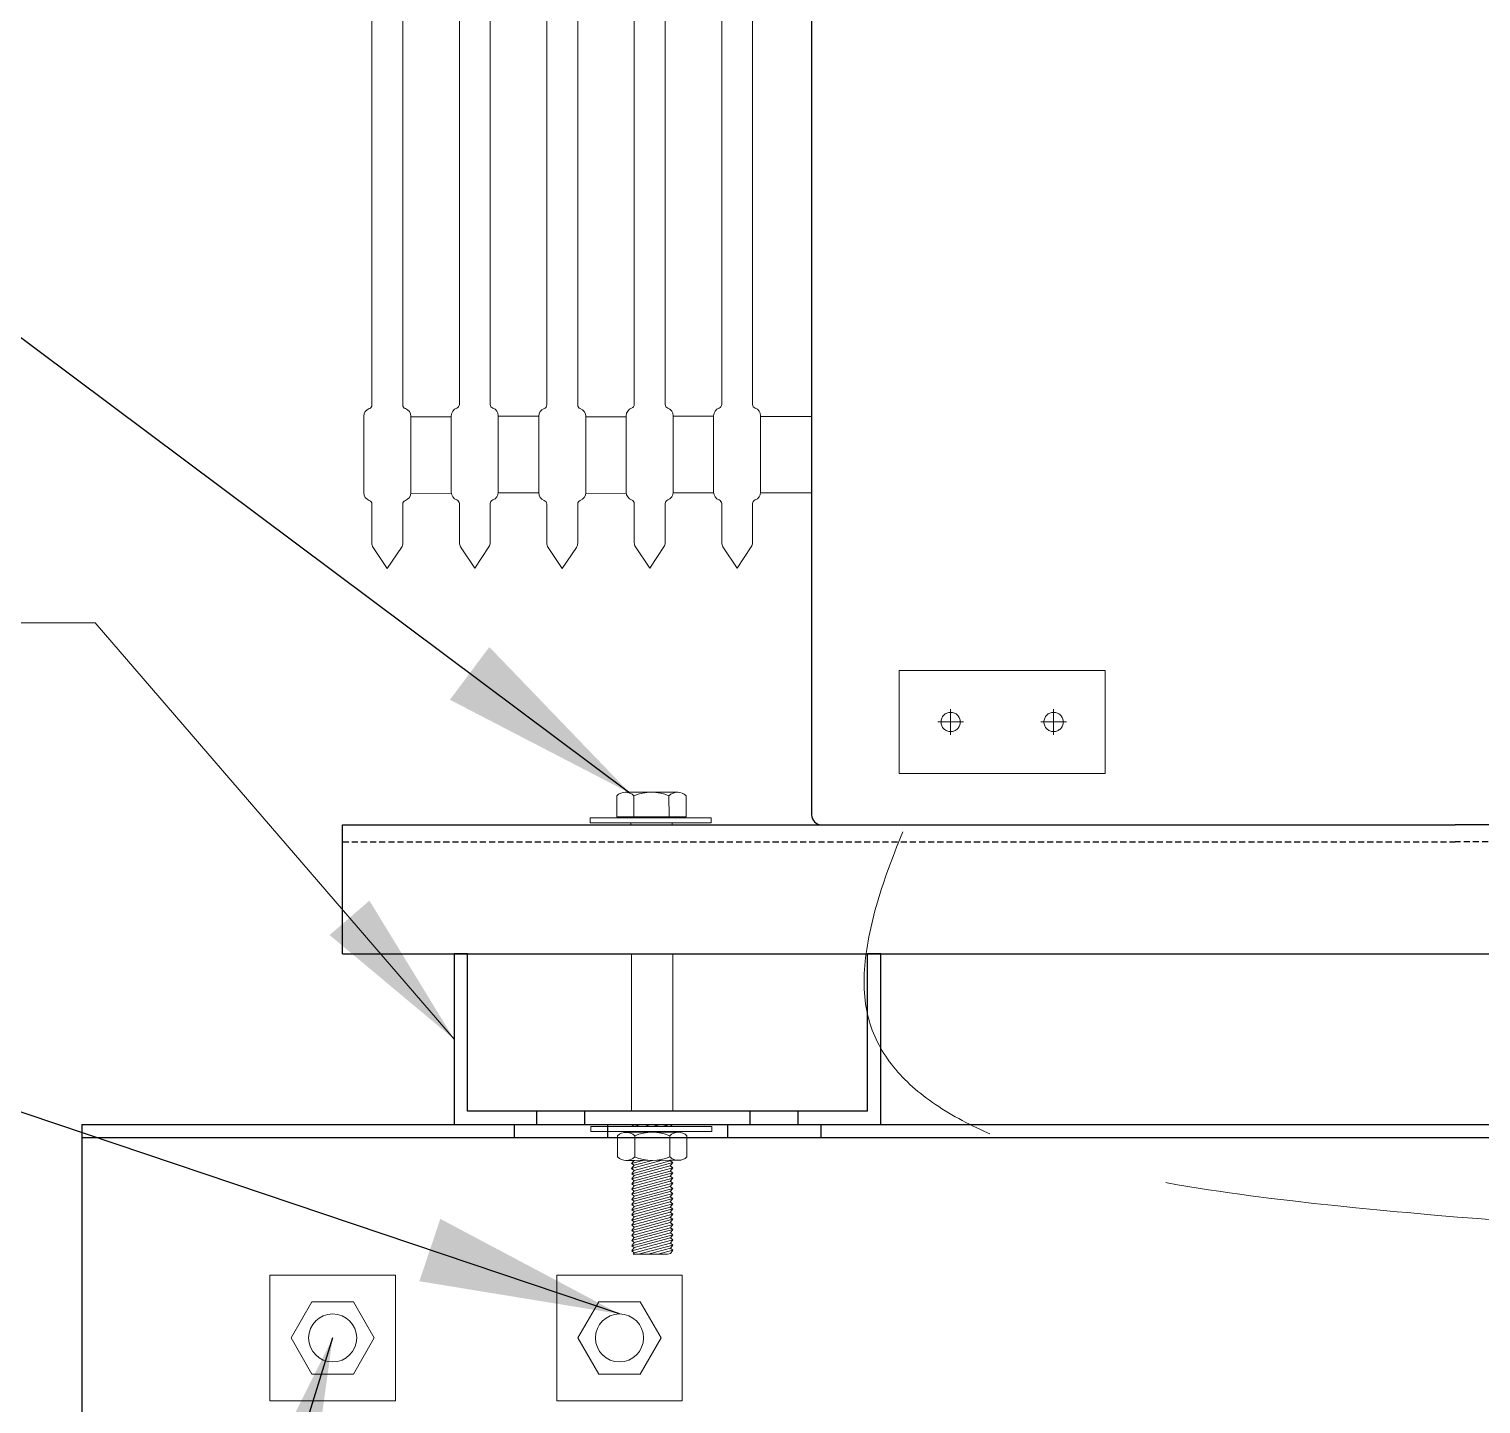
# Model space of a CAD drawing. Header units: millimetres. Extents: x -23083795 to 376618, y 113268 to 3804440.
# Drawn here: x 219038 to 219582, y 122295 to 122810 of the extents above; entities that cross this region are included whole.
import ezdxf

# ---------------------------------------------------------------- set-up
doc = ezdxf.new("R2010")
doc.units = ezdxf.units.MM
doc.header["$LTSCALE"] = 6
for name, pattern in [('CENTER', [50.8, 31.75, -6.35, 6.35, -6.35]), ('DASHED', [19.05, 12.7, -6.35]), ('DASHED2', [9.525, 6.35, -3.175]), ('HIDDEN', [9.525, 6.35, -3.175])]:
    doc.linetypes.add(name, pattern=pattern)
for name, color, linetype, lineweight in [('Duong day', 5, 'Continuous', 30), ('FRAME035', 2, 'Continuous', 13), ('Net manh', 4, 'Continuous', 13), ('Text', 7, 'Continuous', 13)]:
    doc.layers.add(name, color=color, linetype=linetype, lineweight=lineweight)
doc.layers.add('LOP1', color=7, linetype='Continuous')
doc.styles.add('VNI-HELVE', font='VHELVEN_0.TTF', dxfattribs={"width": 0.9})
doc.dimstyles.new('D50', dxfattribs={"dimtxt": 60, "dimasz": 75, "dimexe": 30, "dimexo": 50, "dimgap": 25, "dimtad": 1, "dimdec": 0, "dimdsep": 46, "dimtxsty": 'VNI-HELVE', "dimcen": 0, "dimclrd": 256, "dimclre": 256, "dimclrt": 7, "dimadec": 0, "dimazin": 0, "dimtfac": 1, "dimtdec": 0, "dimtmove": 1, "dimatfit": 3, "dimfxl": 1, "dimtolj": 1, "dimtzin": 0, "dimlwd": -1, "dimlwe": -1, "dimarcsym": 0})

msp = doc.modelspace()

# ---------------------------------------------------------------- linework, layer by layer
at = {"color": 7}
for p, q in [((219331.41526, 123362.72836, -1.36858), (219331.41526, 122516.00918, -1.36858)), ((219155.64051, 122512.15002, -1.36858), (219572.61266, 122512.15002, -1.36858)), ((219335.27442, 122512.15002, -1.36858), (219572.61266, 122512.15002, -1.36858)), ((219989.58482, 122512.15002, -1.36858), (219572.61266, 122512.15002, -1.36858)), ((219155.64051, 122463.91054, -1.36858), (219989.58482, 122463.91054, -1.36858))]:
    msp.add_line(p, q, dxfattribs=at)
at = {"color": 150, "linetype": 'DASHED', "lineweight": 9, "ltscale": 40}
for p, q in [((219364.21811, 122570.03739, -1.36858), (219364.21811, 122531.44581, -1.36858)), ((219441.40128, 122570.03739, -1.36858), (219364.21811, 122570.03739, -1.36858)), ((219441.40128, 122531.44581, -1.36858), (219441.40128, 122570.03739, -1.36858)), ((219378.68995, 122550.7416, -1.36858), (219388.33785, 122550.7416, -1.36858)), ((219383.5139, 122555.56555, -1.36858), (219383.5139, 122545.91765, -1.36858)), ((219417.28154, 122550.7416, -1.36858), (219426.92943, 122550.7416, -1.36858)), ((219422.10549, 122555.56555, -1.36858), (219422.10549, 122545.91765, -1.36858)), ((219364.21811, 122531.44581, -1.36858), (219441.40128, 122531.44581, -1.36858))]:
    msp.add_line(p, q, dxfattribs=at)
at = {"color": 160, "linetype": 'Continuous', "lineweight": 9}
for p, q in [((219264.82829, 122524.4202, -1.36858), (219261.54608, 122524.41682, -1.36858)), ((219277.95714, 122524.43372, -1.36858), (219264.82829, 122524.4202, -1.36858)), ((219281.23935, 122524.4371, -1.36858), (219277.95714, 122524.43372, -1.36858)), ((219265.10865, 122396.97481, -1.36858), (219261.82644, 122396.97143, -1.36858)), ((219278.2375, 122396.98834, -1.36858), (219265.10865, 122396.97481, -1.36858)), ((219281.51971, 122396.99172, -1.36858), (219278.2375, 122396.98834, -1.36858)), ((219265.11947, 122386.47173, -1.36858), (219261.83725, 122386.46835, -1.36858)), ((219278.24832, 122386.48526, -1.36858), (219265.11947, 122386.47173, -1.36858)), ((219281.53053, 122386.48864, -1.36858), (219278.24832, 122386.48526, -1.36858))]:
    msp.add_line(p, q, dxfattribs=at)
at = {"color": 160, "lineweight": 9}
for p, q in [((219258.37753, 122515.22335, -1.36858), (219258.36941, 122523.10066, -1.36858)), ((219284.42683, 122515.25018, -1.36858), (219284.41872, 122523.12749, -1.36858)), ((219248.43269, 122514.83571, -1.36858), (219293.77778, 122514.88241, -1.36858)), ((219248.43468, 122512.90613, -1.36858), (219248.43269, 122514.83571, -1.36858)), ((219248.43468, 122512.90613, -1.36858), (219293.77977, 122512.95284, -1.36858)), ((219258.37753, 122515.22335, -1.36858), (219284.42683, 122515.25018, -1.36858)), ((219263.68387, 122515.22882, -1.36858), (219263.68426, 122514.85142, -1.36858)), ((219263.68624, 122512.92184, -1.36858), (219263.6867, 122512.47974, -1.36858)), ((219263.6867, 122512.47974, -1.36858), (219263.68709, 122512.15002, -1.36858)), ((219279.12049, 122515.24472, -1.36858), (219279.12088, 122514.86732, -1.36858)), ((219279.12287, 122512.93774, -1.36858), (219279.12333, 122512.49564, -1.36858)), ((219279.12333, 122512.49564, -1.36858), (219279.12373, 122512.15002, -1.36858)), ((219293.77977, 122512.95284, -1.36858), (219293.77778, 122514.88241, -1.36858)), ((219263.92647, 122463.91054, -1.36858), (219263.92647, 122404.91054, -1.36858)), ((219279.36309, 122463.91054, -1.36858), (219279.36309, 122404.91054, -1.36858)), ((219248.70093, 122399.15798, -1.36858), (219294.04602, 122399.20469, -1.36858)), ((219248.70292, 122397.2284, -1.36858), (219248.70093, 122399.15798, -1.36858)), ((219294.048, 122397.27511, -1.36858), (219294.04602, 122399.20469, -1.36858)), ((219248.70292, 122397.2284, -1.36858), (219294.048, 122397.27511, -1.36858)), ((219258.65789, 122387.77796, -1.36858), (219258.64977, 122395.65527, -1.36858)), ((219264.21752, 122397.24438, -1.36858), (219264.00448, 122396.97368, -1.36858)), ((219265.19921, 122397.24539, -1.36858), (219264.19002, 122396.97387, -1.36858)), ((219268.79985, 122397.2491, -1.36858), (219267.79066, 122396.97758, -1.36858)), ((219268.79985, 122397.2491, -1.36858), (219267.79066, 122396.97758, -1.36858)), ((219272.40049, 122397.25281, -1.36858), (219271.38204, 122396.97879, -1.36858)), ((219276.00113, 122397.25652, -1.36858), (219274.99194, 122396.98499, -1.36858)), ((219276.00113, 122397.25652, -1.36858), (219274.99194, 122396.98499, -1.36858)), ((219279.39117, 122397.20356, -1.36858), (219278.59259, 122396.9887, -1.36858)), ((219279.39117, 122397.20356, -1.36858), (219279.22258, 122396.98935, -1.36858)), ((219279.39117, 122397.20356, -1.36858), (219279.314, 122397.25993, -1.36858)), ((219284.70719, 122387.8048, -1.36858), (219284.69908, 122395.68211, -1.36858)), ((219268.21051, 122386.47492, -1.36858), (219263.96675, 122385.33312, -1.36858)), ((219264.86264, 122386.47147, -1.36858), (219263.96675, 122385.33312, -1.36858)), ((219263.96675, 122385.33312, -1.36858), (219264.93227, 122384.62784, -1.36858)), ((219275.4118, 122386.48233, -1.36858), (219263.96874, 122383.40354, -1.36858)), ((219264.93227, 122384.62784, -1.36858), (219263.96874, 122383.40354, -1.36858)), ((219263.96874, 122383.40354, -1.36858), (219264.93426, 122382.69826, -1.36858)), ((219279.40309, 122385.62609, -1.36858), (219263.97073, 122381.47396, -1.36858)), ((219264.93426, 122382.69826, -1.36858), (219263.97073, 122381.47396, -1.36858)), ((219279.40508, 122383.69652, -1.36858), (219263.97271, 122379.54438, -1.36858)), ((219279.40707, 122381.76694, -1.36858), (219263.9747, 122377.61481, -1.36858)), ((219271.81298, 122386.47912, -1.36858), (219264.93227, 122384.62784, -1.36858)), ((219271.81298, 122386.47912, -1.36858), (219264.93227, 122384.62784, -1.36858)), ((219278.43757, 122386.33137, -1.36858), (219264.93426, 122382.69826, -1.36858)), ((219278.43757, 122386.33137, -1.36858), (219264.93426, 122382.69826, -1.36858)), ((219278.43956, 122384.4018, -1.36858), (219264.93624, 122380.76868, -1.36858)), ((219278.43956, 122384.4018, -1.36858), (219264.93624, 122380.76868, -1.36858)), ((219278.44155, 122382.47222, -1.36858), (219264.93823, 122378.8391, -1.36858)), ((219278.44155, 122382.47222, -1.36858), (219264.93823, 122378.8391, -1.36858)), ((219278.55893, 122386.48558, -1.36858), (219278.43757, 122386.33137, -1.36858)), ((219279.40309, 122385.62609, -1.36858), (219278.43757, 122386.33137, -1.36858)), ((219279.40309, 122385.62609, -1.36858), (219278.43956, 122384.4018, -1.36858)), ((219279.40508, 122383.69652, -1.36858), (219278.43956, 122384.4018, -1.36858)), ((219279.40508, 122383.69652, -1.36858), (219278.44155, 122382.47222, -1.36858)), ((219279.40707, 122381.76694, -1.36858), (219278.44155, 122382.47222, -1.36858)), ((219279.40707, 122381.76694, -1.36858), (219278.44354, 122380.54264, -1.36858)), ((219263.97073, 122381.47396, -1.36858), (219264.93624, 122380.76868, -1.36858)), ((219264.93624, 122380.76868, -1.36858), (219263.97271, 122379.54438, -1.36858)), ((219263.97271, 122379.54438, -1.36858), (219264.93823, 122378.8391, -1.36858)), ((219264.93823, 122378.8391, -1.36858), (219263.9747, 122377.61481, -1.36858)), ((219263.9747, 122377.61481, -1.36858), (219264.94022, 122376.90952, -1.36858)), ((219279.40905, 122379.83736, -1.36858), (219263.97669, 122375.68523, -1.36858)), ((219264.94022, 122376.90952, -1.36858), (219263.97669, 122375.68523, -1.36858)), ((219279.41104, 122377.90778, -1.36858), (219263.97868, 122373.75565, -1.36858)), ((219278.44354, 122380.54264, -1.36858), (219264.94022, 122376.90952, -1.36858)), ((219278.44354, 122380.54264, -1.36858), (219264.94022, 122376.90952, -1.36858)), ((219278.44553, 122378.61306, -1.36858), (219264.94221, 122374.97995, -1.36858)), ((219278.44553, 122378.61306, -1.36858), (219264.94221, 122374.97995, -1.36858)), ((219278.44751, 122376.68348, -1.36858), (219264.94419, 122373.05037, -1.36858)), ((219278.44751, 122376.68348, -1.36858), (219264.94419, 122373.05037, -1.36858)), ((219279.40905, 122379.83736, -1.36858), (219278.44354, 122380.54264, -1.36858)), ((219279.40905, 122379.83736, -1.36858), (219278.44553, 122378.61306, -1.36858)), ((219279.41104, 122377.90778, -1.36858), (219278.44553, 122378.61306, -1.36858)), ((219279.41104, 122377.90778, -1.36858), (219278.44751, 122376.68348, -1.36858)), ((219279.41303, 122375.9782, -1.36858), (219278.44751, 122376.68348, -1.36858)), ((219263.97669, 122375.68523, -1.36858), (219264.94221, 122374.97995, -1.36858)), ((219264.94221, 122374.97995, -1.36858), (219263.97868, 122373.75565, -1.36858)), ((219263.97868, 122373.75565, -1.36858), (219264.94419, 122373.05037, -1.36858)), ((219279.41303, 122375.9782, -1.36858), (219263.98066, 122371.82607, -1.36858)), ((219264.94419, 122373.05037, -1.36858), (219263.98066, 122371.82607, -1.36858)), ((219263.98066, 122371.82607, -1.36858), (219264.94618, 122371.12079, -1.36858)), ((219279.41502, 122374.04862, -1.36858), (219263.98265, 122369.89649, -1.36858)), ((219264.94618, 122371.12079, -1.36858), (219263.98265, 122369.89649, -1.36858)), ((219279.417, 122372.11905, -1.36858), (219263.98464, 122367.96691, -1.36858)), ((219278.4495, 122374.75391, -1.36858), (219264.94618, 122371.12079, -1.36858)), ((219278.4495, 122374.75391, -1.36858), (219264.94618, 122371.12079, -1.36858)), ((219278.45149, 122372.82433, -1.36858), (219264.94817, 122369.19121, -1.36858)), ((219278.45149, 122372.82433, -1.36858), (219264.94817, 122369.19121, -1.36858)), ((219278.45348, 122370.89475, -1.36858), (219264.95016, 122367.26163, -1.36858)), ((219278.45348, 122370.89475, -1.36858), (219264.95016, 122367.26163, -1.36858)), ((219279.41303, 122375.9782, -1.36858), (219278.4495, 122374.75391, -1.36858)), ((219279.41502, 122374.04862, -1.36858), (219278.4495, 122374.75391, -1.36858)), ((219279.41502, 122374.04862, -1.36858), (219278.45149, 122372.82433, -1.36858)), ((219279.417, 122372.11905, -1.36858), (219278.45149, 122372.82433, -1.36858)), ((219279.417, 122372.11905, -1.36858), (219278.45348, 122370.89475, -1.36858)), ((219279.41899, 122370.18947, -1.36858), (219278.45348, 122370.89475, -1.36858)), ((219263.98265, 122369.89649, -1.36858), (219264.94817, 122369.19121, -1.36858)), ((219264.94817, 122369.19121, -1.36858), (219263.98464, 122367.96691, -1.36858)), ((219263.98464, 122367.96691, -1.36858), (219264.95016, 122367.26163, -1.36858)), ((219279.41899, 122370.18947, -1.36858), (219263.98663, 122366.03734, -1.36858)), ((219264.95016, 122367.26163, -1.36858), (219263.98663, 122366.03734, -1.36858)), ((219263.98663, 122366.03734, -1.36858), (219264.95214, 122365.33206, -1.36858)), ((219279.42098, 122368.25989, -1.36858), (219263.98861, 122364.10776, -1.36858)), ((219279.42297, 122366.33031, -1.36858), (219263.9906, 122362.17818, -1.36858)), ((219278.45546, 122368.96517, -1.36858), (219264.95214, 122365.33206, -1.36858)), ((219278.45546, 122368.96517, -1.36858), (219264.95214, 122365.33206, -1.36858)), ((219278.45745, 122367.03559, -1.36858), (219264.95413, 122363.40248, -1.36858)), ((219278.45745, 122367.03559, -1.36858), (219264.95413, 122363.40248, -1.36858)), ((219279.41899, 122370.18947, -1.36858), (219278.45546, 122368.96517, -1.36858)), ((219279.42098, 122368.25989, -1.36858), (219278.45546, 122368.96517, -1.36858)), ((219279.42098, 122368.25989, -1.36858), (219278.45745, 122367.03559, -1.36858)), ((219279.42297, 122366.33031, -1.36858), (219278.45745, 122367.03559, -1.36858)), ((219279.42297, 122366.33031, -1.36858), (219278.45944, 122365.10601, -1.36858)), ((219264.95214, 122365.33206, -1.36858), (219263.98861, 122364.10776, -1.36858)), ((219263.98861, 122364.10776, -1.36858), (219264.95413, 122363.40248, -1.36858)), ((219264.95413, 122363.40248, -1.36858), (219263.9906, 122362.17818, -1.36858)), ((219263.9906, 122362.17818, -1.36858), (219264.95612, 122361.4729, -1.36858)), ((219279.42495, 122364.40073, -1.36858), (219263.99259, 122360.2486, -1.36858)), ((219264.95612, 122361.4729, -1.36858), (219263.99259, 122360.2486, -1.36858)), ((219263.99259, 122360.2486, -1.36858), (219264.95811, 122359.54332, -1.36858)), ((219279.42694, 122362.47116, -1.36858), (219263.99458, 122358.31902, -1.36858)), ((219279.42893, 122360.54158, -1.36858), (219263.99657, 122356.38945, -1.36858)), ((219278.45944, 122365.10601, -1.36858), (219264.95612, 122361.4729, -1.36858)), ((219278.45944, 122365.10601, -1.36858), (219264.95612, 122361.4729, -1.36858)), ((219278.46143, 122363.17644, -1.36858), (219264.95811, 122359.54332, -1.36858)), ((219278.46143, 122363.17644, -1.36858), (219264.95811, 122359.54332, -1.36858)), ((219278.46341, 122361.24686, -1.36858), (219264.96009, 122357.61374, -1.36858)), ((219278.46341, 122361.24686, -1.36858), (219264.96009, 122357.61374, -1.36858)), ((219279.42495, 122364.40073, -1.36858), (219278.45944, 122365.10601, -1.36858)), ((219279.42495, 122364.40073, -1.36858), (219278.46143, 122363.17644, -1.36858)), ((219279.42694, 122362.47116, -1.36858), (219278.46143, 122363.17644, -1.36858)), ((219279.42694, 122362.47116, -1.36858), (219278.46341, 122361.24686, -1.36858)), ((219279.42893, 122360.54158, -1.36858), (219278.46341, 122361.24686, -1.36858)), ((219279.42893, 122360.54158, -1.36858), (219278.4654, 122359.31728, -1.36858)), ((219264.95811, 122359.54332, -1.36858), (219263.99458, 122358.31902, -1.36858)), ((219263.99458, 122358.31902, -1.36858), (219264.96009, 122357.61374, -1.36858)), ((219264.96009, 122357.61374, -1.36858), (219263.99657, 122356.38945, -1.36858)), ((219263.99657, 122356.38945, -1.36858), (219264.96208, 122355.68416, -1.36858)), ((219279.43092, 122358.612, -1.36858), (219263.99855, 122354.45987, -1.36858)), ((219264.96208, 122355.68416, -1.36858), (219263.99855, 122354.45987, -1.36858)), ((219279.43291, 122356.68242, -1.36858), (219264.00054, 122352.53029, -1.36858)), ((219278.4654, 122359.31728, -1.36858), (219264.96208, 122355.68416, -1.36858)), ((219278.46739, 122357.3877, -1.36858), (219264.96407, 122353.75459, -1.36858)), ((219278.46938, 122355.45812, -1.36858), (219264.96606, 122351.82501, -1.36858)), ((219279.43489, 122354.75284, -1.36858), (219266.5684, 122351.29107, -1.36858)), ((219279.43092, 122358.612, -1.36858), (219278.4654, 122359.31728, -1.36858)), ((219279.43092, 122358.612, -1.36858), (219278.46739, 122357.3877, -1.36858)), ((219279.43291, 122356.68242, -1.36858), (219278.46739, 122357.3877, -1.36858)), ((219279.43291, 122356.68242, -1.36858), (219278.46938, 122355.45812, -1.36858)), ((219279.43489, 122354.75284, -1.36858), (219278.46938, 122355.45812, -1.36858)), ((219279.43489, 122354.75284, -1.36858), (219278.47136, 122353.52855, -1.36858)), ((219263.99855, 122354.45987, -1.36858), (219264.96407, 122353.75459, -1.36858)), ((219264.96407, 122353.75459, -1.36858), (219264.00054, 122352.53029, -1.36858)), ((219264.00054, 122352.53029, -1.36858), (219264.96606, 122351.82501, -1.36858)), ((219264.96606, 122351.82501, -1.36858), (219264.5442, 122351.28898, -1.36858)), ((219264.5442, 122351.28898, -1.36858), (219277.37033, 122351.3022, -1.36858)), ((219278.47136, 122353.52855, -1.36858), (219270.16905, 122351.29478, -1.36858)), ((219279.43688, 122352.82326, -1.36858), (219273.76969, 122351.29849, -1.36858)), ((219278.47335, 122351.59897, -1.36858), (219277.37033, 122351.3022, -1.36858)), ((219279.43688, 122352.82326, -1.36858), (219278.47136, 122353.52855, -1.36858)), ((219279.43688, 122352.82326, -1.36858), (219278.47335, 122351.59897, -1.36858))]:
    msp.add_line(p, q, dxfattribs=at)
at = {"color": 7, "linetype": 'CENTER', "ltscale": 3}
msp.add_line((219155.64051, 122463.91054, -1.36858), (219155.64051, 122512.15002, -1.36858), dxfattribs=at)
at = {"color": 140, "linetype": 'DASHED2', "ltscale": 0.06}
for p in [(219155.64051, 122505.86002, -1.36858), (219989.58482, 122505.86002, -1.36858)]:
    msp.add_line(p, (219572.61266, 122505.86002, -1.36858), dxfattribs=at)
at = {"color": 2, "lineweight": -3, "ltscale": 30}
for p, q in [((219202.40117, 122463.91054, -1.36858), (219197.40117, 122463.91054, -1.36858)), ((219197.40117, 122463.91054, -1.36858), (219197.40117, 122399.91054, -1.36858)), ((219202.40117, 122404.91054, -1.36858), (219202.40117, 122463.91054, -1.36858)), ((219357.40117, 122463.91054, -1.36858), (219352.40117, 122463.91054, -1.36858)), ((219352.40117, 122404.91054, -1.36858), (219352.40117, 122463.91054, -1.36858)), ((219357.40117, 122399.91054, -1.36858), (219357.40117, 122463.91054, -1.36858)), ((219352.40117, 122404.91054, -1.36858), (219202.40117, 122404.91054, -1.36858)), ((219197.40117, 122399.91054, -1.36858), (219357.40117, 122399.91054, -1.36858))]:
    msp.add_line(p, q, dxfattribs=at)
at = {"color": 3, "linetype": 'HIDDEN', "ltscale": 0.2}
for p, q in [((219228.40117, 122399.91054, -1.36858), (219228.40117, 122404.91054, -1.36858)), ((219246.40117, 122399.91054, -1.36858), (219246.40117, 122404.91054, -1.36858)), ((219308.40117, 122399.91054, -1.36858), (219308.40117, 122404.91054, -1.36858)), ((219326.40117, 122399.91054, -1.36858), (219326.40117, 122404.91054, -1.36858))]:
    msp.add_line(p, q, dxfattribs=at)
at = {"color": 4, "lineweight": -3, "ltscale": 30}
for p, q in [((219057.90117, 122399.91054, -1.36858), (219057.90117, 122394.91054, -1.36858)), ((219057.90117, 122394.91054, -1.36858), (219057.90117, 122244.91054, -1.36858)), ((220557.9887, 122394.91054, -1.36858), (219057.90117, 122394.91054, -1.36858))]:
    msp.add_line(p, q, dxfattribs=at)
at = {"color": 4, "linetype": 'HIDDEN', "ltscale": 0.2}
for p, q in [((219219.90117, 122399.91054, -1.36858), (219219.90117, 122394.91054, -1.36858)), ((219254.90117, 122399.91054, -1.36858), (219254.90117, 122394.91054, -1.36858)), ((219299.90117, 122399.91054, -1.36858), (219299.90117, 122394.91054, -1.36858)), ((219334.90117, 122399.91054, -1.36858), (219334.90117, 122394.91054, -1.36858))]:
    msp.add_line(p, q, dxfattribs=at)
at = {"color": 150, "linetype": 'DASHED', "lineweight": 9, "ltscale": 0.2}
for p, q in [((219264.02953, 122399.91054, -1.36858), (219263.97789, 122399.84493, -1.36858)), ((219264.22175, 122399.91054, -1.36858), (219263.97789, 122399.84493, -1.36858)), ((219267.80861, 122399.91054, -1.36858), (219264.94341, 122399.13965, -1.36858)), ((219267.80861, 122399.91054, -1.36858), (219264.94341, 122399.13965, -1.36858)), ((219271.39546, 122399.91054, -1.36858), (219268.82391, 122399.21865, -1.36858)), ((219274.98232, 122399.91054, -1.36858), (219272.42455, 122399.22236, -1.36858)), ((219274.98232, 122399.91054, -1.36858), (219272.42455, 122399.22236, -1.36858))]:
    msp.add_line(p, q, dxfattribs=at)
at = {"color": 160, "linetype": 'DASHED', "lineweight": 9}
msp.add_line((219263.97789, 122399.84493, -1.36858), (219264.94341, 122399.13965, -1.36858), dxfattribs=at)
at = {"color": 160, "linetype": 'DASHED', "lineweight": 9, "ltscale": 0.2}
for p, q in [((219278.56918, 122399.91054, -1.36858), (219276.02519, 122399.22607, -1.36858)), ((219279.23529, 122399.91054, -1.36858), (219278.69878, 122399.22882, -1.36858))]:
    msp.add_line(p, q, dxfattribs=at)
at = {"color": 4, "lineweight": -3, "ltscale": 30, "elevation": -1.36858}
msp.add_lwpolyline([(219057.90117, 122399.91054), (220557.9887, 122399.91054)], dxfattribs=at)
at = {"color": 150, "linetype": 'DASHED', "lineweight": 9, "ltscale": 40}
for centre in [(219383.5139, 122550.7416, -1.36858), (219422.10549, 122550.7416, -1.36858)]:
    msp.add_circle(centre, 3.61796, dxfattribs=at)
at = {"color": 160, "lineweight": 9}
for centre, radius, start, end in [((219261.60295, 122519.78688, -1.36858), 4.63, 45.8202929, 134.2977442), ((219271.4103, 122507.35946, -1.36858), 17.06751, 67.4391536, 112.6788835), ((219281.19202, 122519.80706, -1.36858), 4.63, 45.8202929, 134.2977442), ((219261.8833, 122392.34149, -1.36858), 4.63, 45.8202929, 134.2977442), ((219271.69065, 122379.91407, -1.36858), 17.06751, 67.4391536, 112.6788835), ((219281.47238, 122392.36167, -1.36858), 4.63, 45.8202929, 134.2977442), ((219261.88458, 122391.0984, -1.36858), 4.63, 225.8202929, 314.2977442), ((219271.66631, 122403.546, -1.36858), 17.06751, 247.4391536, 292.6788835), ((219281.47366, 122391.11858, -1.36858), 4.63, 225.8202929, 314.2977442)]:
    msp.add_arc(centre, radius, start, end, dxfattribs=at)
at = {"color": 7}
msp.add_arc((219335.27442, 122516.00918, -1.36858), 3.85916, 180, 270, dxfattribs=at)
at = {"layer": 'Duong day', "linetype": 'DASHED', "lineweight": 20, "ltscale": 1.8}
msp.add_spline([(220505.77733, 118261.38265, -1.36858), (220434.54311, 118336.84057, -1.36858), (220416.01025, 118744.71743), (220447.69554, 119477.2807), (220433.60791, 120498.81973), (220424.8126, 121908.23234), (220407.21846, 122255.28182), (220383.83809, 122365.1822, -1.36858), (220282.88065, 122370.26522), (220154.31498, 122360.96568), (219951.30673, 122359.29822), (219543.20356, 122367.95354), (219352.40117, 122441.13066, -1.36858), (219382.52598, 122547.26113, -1.36858)], degree=3, dxfattribs=at)
at = {"layer": 'FRAME035', "color": 160, "lineweight": 9}
for p, q in [((219166.60348, 122669.53214, -1.36858), (219166.60348, 123176.88119, -1.36858)), ((219178.18095, 122669.53214, -1.36858), (219178.18095, 123176.85627, -1.36858)), ((219199.38464, 122669.73208, -1.36858), (219199.38464, 123177.08113, -1.36858)), ((219210.96211, 122669.73208, -1.36858), (219210.96211, 123177.05621, -1.36858)), ((219232.15918, 122669.53214, -1.36858), (219232.15918, 123176.88119, -1.36858)), ((219243.73666, 122669.53214, -1.36858), (219243.73666, 123176.85627, -1.36858)), ((219264.94034, 122669.73208, -1.36858), (219264.94034, 123177.08113, -1.36858)), ((219276.51782, 122669.73208, -1.36858), (219276.51782, 123177.05621, -1.36858)), ((219297.71489, 122669.73208, -1.36858), (219297.71489, 123177.03129, -1.36858)), ((219309.29236, 122669.73208, -1.36858), (219309.29236, 123177.00638, -1.36858)), ((219163.57952, 122650.95943, -1.36858), (219163.57952, 122665.30168, -1.36858)), ((219181.20491, 122650.95943, -1.36858), (219181.20491, 122665.30168, -1.36858)), ((219181.20491, 122665.11302, -1.36858), (219196.35407, 122665.10176, -1.36858)), ((219196.36068, 122651.15937, -1.36858), (219196.36068, 122665.50162, -1.36858)), ((219213.98607, 122651.15937, -1.36858), (219213.98607, 122665.50162, -1.36858)), ((219213.98607, 122665.31296, -1.36858), (219229.13523, 122665.3017, -1.36858)), ((219229.13523, 122650.95943, -1.36858), (219229.13523, 122665.30168, -1.36858)), ((219246.76061, 122650.95943, -1.36858), (219246.76061, 122665.30168, -1.36858)), ((219246.76061, 122665.11302, -1.36858), (219261.90977, 122665.10176, -1.36858)), ((219261.91639, 122651.15937, -1.36858), (219261.91639, 122665.50162, -1.36858)), ((219279.54177, 122651.15937, -1.36858), (219279.54177, 122665.50162, -1.36858)), ((219279.54177, 122665.31296, -1.36858), (219294.69093, 122665.3017, -1.36858)), ((219294.69093, 122651.15937, -1.36858), (219294.69093, 122665.50162, -1.36858)), ((219312.31632, 122651.15937, -1.36858), (219312.31632, 122665.50162, -1.36858)), ((219312.31632, 122665.26579, -1.36858), (219331.41526, 122665.24648, -1.36858)), ((219163.57952, 122650.95943, -1.36858), (219163.57952, 122636.61717, -1.36858)), ((219181.20491, 122650.95943, -1.36858), (219181.20491, 122636.61717, -1.36858)), ((219196.36068, 122651.15937, -1.36858), (219196.36068, 122636.81711, -1.36858)), ((219213.98607, 122651.15937, -1.36858), (219213.98607, 122636.81711, -1.36858)), ((219229.13523, 122650.95943, -1.36858), (219229.13523, 122636.61717, -1.36858)), ((219246.76061, 122650.95943, -1.36858), (219246.76061, 122636.61717, -1.36858)), ((219261.91639, 122651.15937, -1.36858), (219261.91639, 122636.81711, -1.36858)), ((219279.54177, 122651.15937, -1.36858), (219279.54177, 122636.81711, -1.36858)), ((219294.69093, 122651.15937, -1.36858), (219294.69093, 122636.81711, -1.36858)), ((219312.31632, 122651.15937, -1.36858), (219312.31632, 122636.81711, -1.36858)), ((219166.60348, 122632.38671, -1.36858), (219166.60348, 122617.78965, -1.36858)), ((219178.18095, 122632.38671, -1.36858), (219178.18095, 122617.78965, -1.36858)), ((219181.19902, 122636.42852, -1.36858), (219196.36068, 122636.41723, -1.36858)), ((219199.38464, 122632.58665, -1.36858), (219199.38464, 122617.98959, -1.36858)), ((219210.96211, 122632.58665, -1.36858), (219210.96211, 122617.98959, -1.36858)), ((219213.98018, 122636.62846, -1.36858), (219229.14184, 122636.61717, -1.36858)), ((219232.15918, 122632.38671, -1.36858), (219232.15918, 122617.78965, -1.36858)), ((219243.73666, 122632.38671, -1.36858), (219243.73666, 122617.78965, -1.36858)), ((219246.75472, 122636.42852, -1.36858), (219261.91639, 122636.41723, -1.36858)), ((219264.94034, 122632.58665, -1.36858), (219264.94034, 122617.98959, -1.36858)), ((219276.51782, 122632.58665, -1.36858), (219276.51782, 122617.98959, -1.36858)), ((219279.53588, 122636.62846, -1.36858), (219294.69755, 122636.61717, -1.36858)), ((219297.71489, 122632.58665, -1.36858), (219297.71489, 122617.98959, -1.36858)), ((219309.29236, 122632.58665, -1.36858), (219309.29236, 122617.98959, -1.36858)), ((219312.30711, 122636.5813, -1.36858), (219331.41526, 122636.56197, -1.36858)), ((219172.39222, 122608.2302, -1.36858), (219167.08959, 122616.18415, -1.36858)), ((219172.39222, 122608.2302, -1.36858), (219177.69485, 122616.18415, -1.36858)), ((219205.17338, 122608.43014, -1.36858), (219199.87075, 122616.38409, -1.36858)), ((219205.17338, 122608.43014, -1.36858), (219210.47601, 122616.38409, -1.36858)), ((219237.94792, 122608.2302, -1.36858), (219232.64529, 122616.18415, -1.36858)), ((219237.94792, 122608.2302, -1.36858), (219243.25055, 122616.18415, -1.36858)), ((219270.72908, 122608.43014, -1.36858), (219265.42645, 122616.38409, -1.36858)), ((219270.72908, 122608.43014, -1.36858), (219276.03171, 122616.38409, -1.36858)), ((219303.50362, 122608.43014, -1.36858), (219298.20099, 122616.38409, -1.36858)), ((219303.50362, 122608.43014, -1.36858), (219308.80625, 122616.38409, -1.36858))]:
    msp.add_line(p, q, dxfattribs=at)
for centre, radius, start, end in [((219166.60348, 122665.30168, -1.36858), 3.02396, 108.8851586, 180), ((219165.15629, 122669.53214, -1.36858), 1.44718, 288.8851586, 0), ((219179.62814, 122669.53214, -1.36858), 1.44718, 180, 251.1148414), ((219178.18095, 122665.30168, -1.36858), 3.02396, 0, 71.1148414), ((219199.38464, 122665.50162, -1.36858), 3.02396, 108.8851586, 180), ((219197.93745, 122669.73208, -1.36858), 1.44718, 288.8851586, 0), ((219212.4093, 122669.73208, -1.36858), 1.44718, 180, 251.1148414), ((219210.96211, 122665.50162, -1.36858), 3.02396, 0, 71.1148414), ((219232.15918, 122665.30168, -1.36858), 3.02396, 108.8851586, 180), ((219230.712, 122669.53214, -1.36858), 1.44718, 288.8851586, 0), ((219245.18384, 122669.53214, -1.36858), 1.44718, 180, 251.1148414), ((219243.73666, 122665.30168, -1.36858), 3.02396, 0, 71.1148414), ((219264.94034, 122665.50162, -1.36858), 3.02396, 108.8851586, 180), ((219263.49316, 122669.73208, -1.36858), 1.44718, 288.8851586, 0), ((219277.965, 122669.73208, -1.36858), 1.44718, 180, 251.1148414), ((219276.51782, 122665.50162, -1.36858), 3.02396, 0, 71.1148414), ((219297.71489, 122665.50162, -1.36858), 3.02396, 108.8851586, 180), ((219296.2677, 122669.73208, -1.36858), 1.44718, 288.8851586, 0), ((219310.73955, 122669.73208, -1.36858), 1.44718, 180, 251.1148414), ((219309.29236, 122665.50162, -1.36858), 3.02396, 0, 71.1148414), ((219166.60348, 122636.61717, -1.36858), 3.02396, 180, 251.1148414), ((219165.15629, 122632.38671, -1.36858), 1.44718, 0, 71.1148414), ((219179.62814, 122632.38671, -1.36858), 1.44718, 108.8851586, 180), ((219178.18095, 122636.61717, -1.36858), 3.02396, 288.8851586, 0), ((219199.38464, 122636.81711, -1.36858), 3.02396, 180, 251.1148414), ((219197.93745, 122632.58665, -1.36858), 1.44718, 0, 71.1148414), ((219212.4093, 122632.58665, -1.36858), 1.44718, 108.8851586, 180), ((219210.96211, 122636.81711, -1.36858), 3.02396, 288.8851586, 0), ((219232.15918, 122636.61717, -1.36858), 3.02396, 180, 251.1148414), ((219230.712, 122632.38671, -1.36858), 1.44718, 0, 71.1148414), ((219245.18384, 122632.38671, -1.36858), 1.44718, 108.8851586, 180), ((219243.73666, 122636.61717, -1.36858), 3.02396, 288.8851586, 0), ((219264.94034, 122636.81711, -1.36858), 3.02396, 180, 251.1148414), ((219263.49316, 122632.58665, -1.36858), 1.44718, 0, 71.1148414), ((219277.965, 122632.58665, -1.36858), 1.44718, 108.8851586, 180), ((219276.51782, 122636.81711, -1.36858), 3.02396, 288.8851586, 0), ((219297.71489, 122636.81711, -1.36858), 3.02396, 180, 251.1148414), ((219296.2677, 122632.58665, -1.36858), 1.44718, 0, 71.1148414), ((219310.73955, 122632.58665, -1.36858), 1.44718, 108.8851586, 180), ((219309.29236, 122636.81711, -1.36858), 3.02396, 288.8851586, 0), ((219169.49785, 122617.78965, -1.36858), 2.89437, 180, 213.6900675), ((219175.28659, 122617.78965, -1.36858), 2.89437, 326.3099325, 0), ((219202.27901, 122617.98959, -1.36858), 2.89437, 180, 213.6900675), ((219208.06775, 122617.98959, -1.36858), 2.89437, 326.3099325, 0), ((219235.05355, 122617.78965, -1.36858), 2.89437, 180, 213.6900675), ((219240.84229, 122617.78965, -1.36858), 2.89437, 326.3099325, 0), ((219267.83471, 122617.98959, -1.36858), 2.89437, 180, 213.6900675), ((219273.62345, 122617.98959, -1.36858), 2.89437, 326.3099325, 0), ((219300.60925, 122617.98959, -1.36858), 2.89437, 180, 213.6900675), ((219306.39799, 122617.98959, -1.36858), 2.89437, 326.3099325, 0)]:
    msp.add_arc(centre, radius, start, end, dxfattribs=at)
at = {"layer": 'LOP1', "color": 160, "linetype": 'Continuous', "lineweight": 9}
for p, q in [((219264.83776, 122515.23, -1.36858), (219264.82964, 122523.10731, -1.36858)), ((219277.96661, 122515.24353, -1.36858), (219277.95849, 122523.12084, -1.36858)), ((219265.11811, 122387.78462, -1.36858), (219265.11, 122395.66193, -1.36858)), ((219278.24696, 122387.79814, -1.36858), (219278.23885, 122395.67545, -1.36858))]:
    msp.add_line(p, q, dxfattribs=at)
at = {"layer": 'Net manh', "ltscale": 10, "elevation": -1.36858}
for points in [[(219128.40117, 122296.41054), (219175.40117, 122296.41054), (219175.40117, 122343.41054), (219128.40117, 122343.41054)], [(219235.90117, 122296.41054), (219282.90117, 122296.41054), (219282.90117, 122343.41054), (219235.90117, 122343.41054)], [(219144.10694, 122333.41054), (219136.31271, 122319.91054), (219144.10694, 122306.41054), (219159.6954, 122306.41054), (219167.48963, 122319.91054), (219159.6954, 122333.41054)], [(219251.60694, 122333.41054), (219243.81271, 122319.91054), (219251.60694, 122306.41054), (219267.1954, 122306.41054), (219274.98963, 122319.91054), (219267.1954, 122333.41054)]]:
    msp.add_lwpolyline(points, close=True, dxfattribs=at)
at = {"layer": 'Net manh', "ltscale": 10}
for centre in [(219151.90117, 122319.91054, -1.36858), (219259.40117, 122319.91054, -1.36858)]:
    msp.add_circle(centre, 9, dxfattribs=at)

# ---------------------------------------------------------------- leaders
at = {"lineweight": 5}
for points in [[(219263.3365, 122524.08009, -1.36858), (219026.88208, 122700.63829, -1.36858), (218280.59905, 122700.63829, -1.36858)], [(219259.40117, 122328.91054, -1.36858), (218826.75718, 122474.66692, -1.36858), (218080.47415, 122474.66692, -1.36858)], [(219151.90117, 122319.91054, -1.36858), (218997.44661, 121822.66966, -1.36858), (218251.16359, 121822.66966, -1.36858)], [(219692.90117, 122319.91054, -1.36858), (218997.44661, 121822.66966, -1.36858), (218251.16359, 121822.66966, -1.36858)]]:
    msp.add_leader(points, dimstyle='D50', override={"dimtad": 0}, dxfattribs=at)
at = {"layer": 'Text'}
msp.add_leader([(219197.40117, 122431.91054, -1.36858), (219062.85887, 122587.93128, -1.36858), (218932.38542, 122587.93023, -1.36858)], dimstyle='D50', override={"dimasz": 60, "dimclrd": 6}, dxfattribs=at)

doc.saveas('drawing.dxf')
